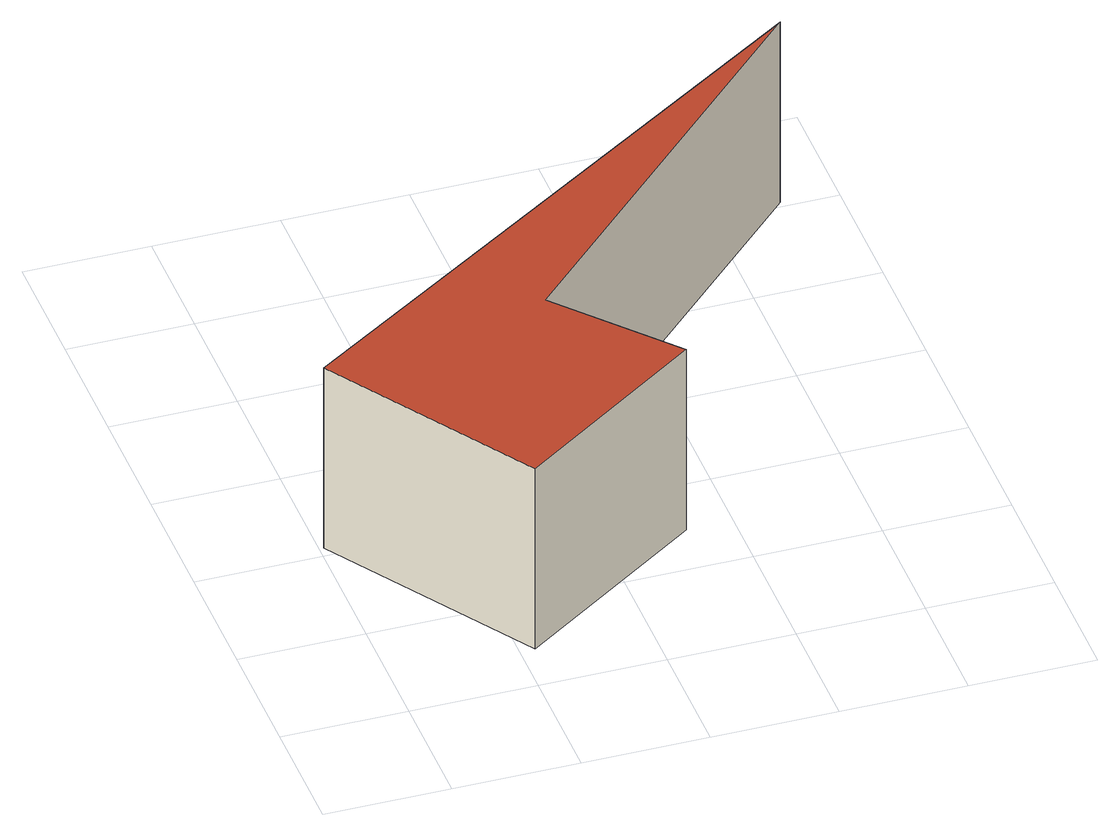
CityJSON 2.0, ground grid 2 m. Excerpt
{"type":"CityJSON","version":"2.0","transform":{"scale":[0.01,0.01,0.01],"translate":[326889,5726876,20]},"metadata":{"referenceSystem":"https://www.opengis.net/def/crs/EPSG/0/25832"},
"CityObjects":{
"building1":{"type":"Building","attributes":{"Geometrietyp2DReferenz":"3000","Gemeindeschluessel":"05170048","function":"31001_1010","roofType":"1000","measuredHeight":3.32},"address":[{"country":"Germany","locality":"Wesel","thoroughfareNumber":"24","thoroughfareName":"Marwick"}],"geometry":[{"type":"Solid","lod":"2","boundaries":[[[[0,1,2,3]],[[4,5,1,0]],[[6,7,5,4]],[[8,9,7,6]],[[3,2,9,8]],[[6,4,0,3,8]],[[1,5,7,9,2]]]],"semantics":{"surfaces":[{"type":"WallSurface"},{"type":"RoofSurface"},{"type":"GroundSurface"}],"values":[[0,0,0,0,0,1,2]]}}]}
},
"vertices":[
[911,1011,345],[911,1011,14],[7,419,14],[7,419,345],[369,474,345],[369,474,14],[527,293,345],[527,293,14],[224,86,345],[224,86,14]
]}
